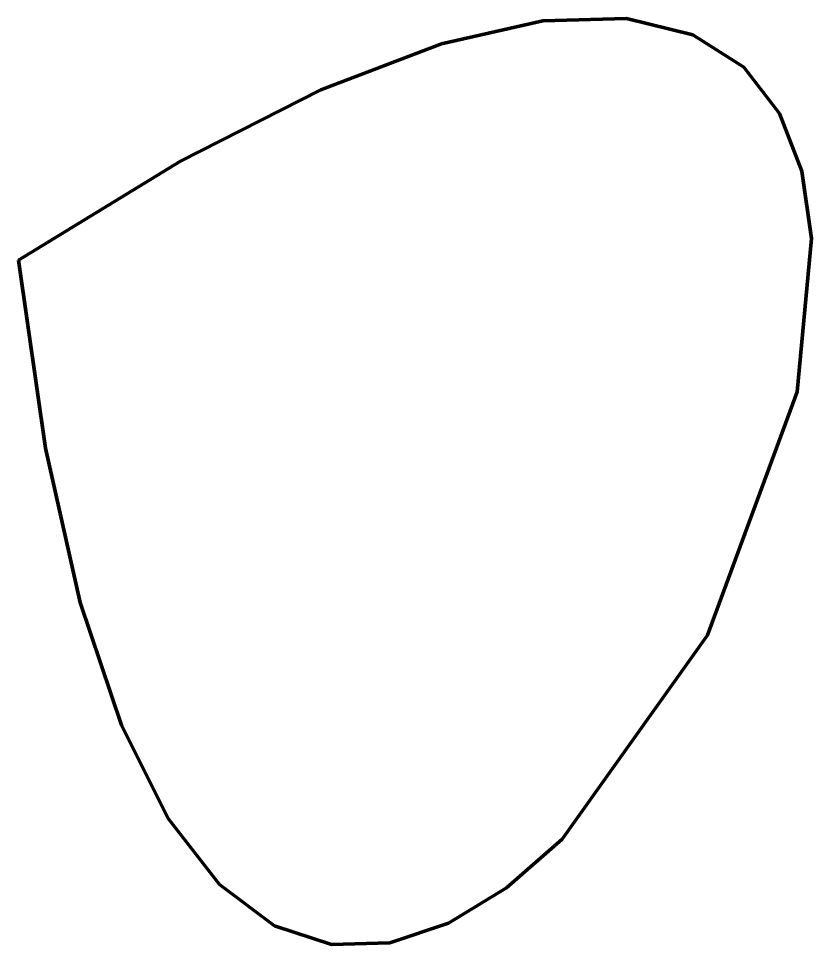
# Model space of a CAD drawing. Header units: millimetres. Extents: x 0 to 12.5, y 0 to 16.2.
# Drawn here: x 5.4042 to 5.42253, y 0.86867 to 0.89005 of the extents above; entities that cross this region are included whole.
import ezdxf

# ---------------------------------------------------------------- set-up
doc = ezdxf.new("R2010")
doc.units = ezdxf.units.MM
doc.layers.add('color#010101ff', color=7, linetype='CONTINUOUS', lineweight=100)
doc.layers.add('color#ffffffff', color=7, linetype='CONTINUOUS', lineweight=100)

msp = doc.modelspace()

# ---------------------------------------------------------------- linework, layer by layer
at = {"layer": 'color#010101ff'}
for p, q in [((5.413978, 0.889465), (5.416323, 0.889996)), ((5.416323, 0.889996), (5.418252, 0.890048)), ((5.418252, 0.890048), (5.41979, 0.889674)), ((5.41979, 0.889674), (5.420963, 0.888927)), ((5.411193, 0.888402), (5.413978, 0.889465)), ((5.420963, 0.888927), (5.421794, 0.887858)), ((5.407943, 0.886755), (5.411193, 0.888402)), ((5.421794, 0.887858), (5.422308, 0.886522)), ((5.404203, 0.884471), (5.407943, 0.886755)), ((5.422308, 0.886522), (5.42253, 0.884969)), ((5.42253, 0.884969), (5.422199, 0.881427)), ((5.404825, 0.880124), (5.404203, 0.884471)), ((5.422199, 0.881427), (5.42013, 0.875811)), ((5.405626, 0.87656), (5.404825, 0.880124)), ((5.406581, 0.873729), (5.405626, 0.87656)), ((5.42013, 0.875811), (5.416771, 0.871096)), ((5.407664, 0.871576), (5.406581, 0.873729)), ((5.408851, 0.87005), (5.407664, 0.871576)), ((5.416771, 0.871096), (5.41548, 0.86997)), ((5.410117, 0.869097), (5.408851, 0.87005)), ((5.41548, 0.86997), (5.414144, 0.869154)), ((5.411438, 0.868665), (5.410117, 0.869097)), ((5.414144, 0.869154), (5.412788, 0.868702)), ((5.412788, 0.868702), (5.411438, 0.868665))]:
    msp.add_line(p, q, dxfattribs=at)
at = {"layer": 'color#ffffffff'}
for p, q in [((5.416323, 0.889996), (5.413978, 0.889465)), ((5.418252, 0.890048), (5.416323, 0.889996)), ((5.41979, 0.889674), (5.418252, 0.890048)), ((5.420963, 0.888927), (5.41979, 0.889674)), ((5.413978, 0.889465), (5.411193, 0.888402)), ((5.421794, 0.887858), (5.420963, 0.888927)), ((5.411193, 0.888402), (5.407943, 0.886755)), ((5.422308, 0.886522), (5.421794, 0.887858)), ((5.407943, 0.886755), (5.404203, 0.884471)), ((5.42253, 0.884969), (5.422308, 0.886522)), ((5.422199, 0.881427), (5.42253, 0.884969)), ((5.404203, 0.884471), (5.404825, 0.880124)), ((5.42013, 0.875811), (5.422199, 0.881427)), ((5.404825, 0.880124), (5.405626, 0.87656)), ((5.405626, 0.87656), (5.406581, 0.873729)), ((5.416771, 0.871096), (5.42013, 0.875811)), ((5.406581, 0.873729), (5.407664, 0.871576)), ((5.407664, 0.871576), (5.408851, 0.87005)), ((5.41548, 0.86997), (5.416771, 0.871096)), ((5.408851, 0.87005), (5.410117, 0.869097)), ((5.414144, 0.869154), (5.41548, 0.86997)), ((5.410117, 0.869097), (5.411438, 0.868665)), ((5.412788, 0.868702), (5.414144, 0.869154)), ((5.411438, 0.868665), (5.412788, 0.868702))]:
    msp.add_line(p, q, dxfattribs=at)

doc.saveas('drawing.dxf')
